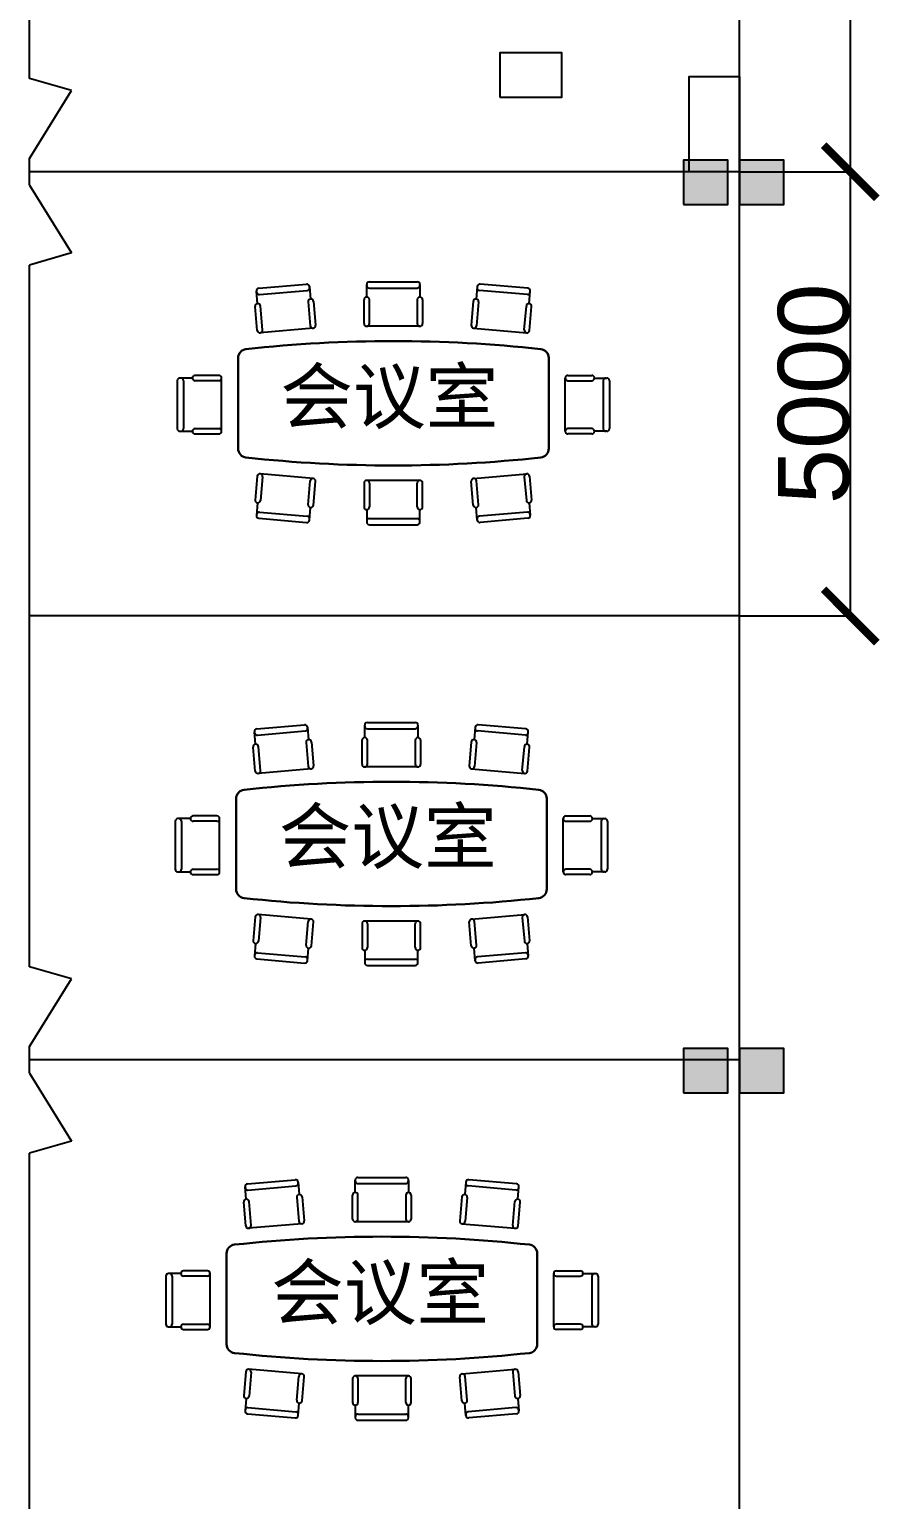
# Model space of a CAD drawing. Header units: millimetres. Extents: x 958 to 636282, y 2095 to 161571.
# Drawn here: x 85567 to 95148, y 42515 to 59068 of the extents above; entities that cross this region are included whole.
import ezdxf

# ---------------------------------------------------------------- set-up
doc = ezdxf.new("R2010")
doc.units = ezdxf.units.MM
for name, color, linetype in [('COLUMN', 9, 'Continuous'), ('PUB_HATCH', 8, 'Continuous'), ('W', 7, 'Continuous')]:
    doc.layers.add(name, color=color, linetype=linetype)
doc.styles.get("Standard").update_dxf_attribs({"font": 'arial.ttf'})
doc.dimstyles.new('ISO-25', dxfattribs={"dimtxt": 2.5, "dimasz": 2.5, "dimexe": 1.25, "dimexo": 0.625, "dimtad": 1, "dimtxsty": 'Standard', "dimcen": 2.5, "dimadec": 0, "dimazin": 0, "dimtfac": 1, "dimtmove": 0, "dimatfit": 3, "dimfxl": 1, "dimarcsym": 0})

# ---------------------------------------------------------------- blocks, each defined once
blk = doc.blocks.new('_fzh')
blk.add_lwpolyline([(-0.5, -0.5), (0.5, -0.5), (0.5, 0.5), (-0.5, 0.5)], close=True)
at = {"layer": 'PUB_HATCH'}
blk.add_solid([(-0.5, -0.5), (0.5, -0.5), (-0.5, 0.5), (0.5, 0.5)], dxfattribs=at)
blk = doc.blocks.new('_ArchTick')
at = {"color": 0, "linetype": 'ByBlock', "const_width": 0.15}
blk.add_lwpolyline([(-0.5, -0.5), (0.5, 0.5)], dxfattribs=at)
blk = doc.blocks.new('*D89')
at = {"color": 0, "lineweight": -2, "transparency": 16777216}
for p, q in [((93568, 57465), (94817, 57465)), ((94816, 57465), (94816, 52465)), ((93567, 52465), (94817, 52465))]:
    blk.add_line(p, q, dxfattribs=at)
at = {"layer": 'Defpoints', "color": 0, "transparency": 16777216}
for p in [(93567, 57465), (93566, 52465), (94816, 52465)]:
    blk.add_point(p, dxfattribs=at)
at = {"color": 0, "lineweight": -2, "transparency": 16777216, "xscale": 600, "yscale": 600, "zscale": 600}
for p, rotation in [((94816, 57465), 90), ((94816, 52465), 270)]:
    blk.add_blockref('_ArchTick', p, dxfattribs=dict(at, rotation=rotation))
at = {"color": 0, "transparency": 16777216, "insert": (94407, 54965), "char_height": 800, "attachment_point": 5, "rotation": 90}
blk.add_mtext('5000', dxfattribs=at)
blk = doc.blocks.new('*D90')
at = {"color": 0, "lineweight": -2, "transparency": 16777216}
for p, q in [((93568, 67465), (94817, 67465)), ((94816, 67465), (94816, 57465)), ((93567, 57465), (94817, 57465))]:
    blk.add_line(p, q, dxfattribs=at)
at = {"layer": 'Defpoints', "color": 0, "transparency": 16777216}
for p in [(93567, 67465), (93566, 57465), (94816, 57465)]:
    blk.add_point(p, dxfattribs=at)
at = {"color": 0, "lineweight": -2, "transparency": 16777216, "xscale": 600, "yscale": 600, "zscale": 600}
for p, rotation in [((94816, 67465), 90), ((94816, 57465), 270)]:
    blk.add_blockref('_ArchTick', p, dxfattribs=dict(at, rotation=rotation))
at = {"color": 0, "transparency": 16777216, "insert": (94407, 62467), "char_height": 800, "attachment_point": 5, "rotation": 90}
blk.add_mtext('10000', dxfattribs=at)

msp = doc.modelspace()

# ---------------------------------------------------------------- linework, layer by layer
for p, q in [((85567.108, 58515.357), (85567.108, 67465.286)), ((93567.108, 22465.286), (93567.108, 67465.286)), ((93567.733, 10465.286), (93567.733, 67225.286)), ((85567.108, 57315.215), (85567.108, 57615.357)), ((93567.108, 57465.286), (85567.108, 57465.286)), ((85567.108, 48515.357), (85567.108, 56415.215)), ((93567.108, 52465.286), (85567.108, 52465.286)), ((85567.108, 47315.215), (85567.108, 47615.357)), ((93567.108, 47465.286), (85567.108, 47465.286)), ((85567.108, 38515.357), (85567.108, 46415.215))]:
    msp.add_line(p, q)
for points in [[(90867.108, 58303.843), (91567.108, 58303.843), (91567.108, 58803.843), (90867.108, 58803.843)], [(93567.733, 57465.286), (93000.579, 57465.286), (93000.579, 58538.529), (93567.733, 58538.529)]]:
    msp.add_lwpolyline(points, close=True)
at = {"layer": 'W', "color": 241, "linetype": 'ByBlock', "lineweight": 25, "true_color": 0xf26eae}
for p, q in [((86042.614, 58379.486), (85567.108, 58515.357)), ((86042.614, 56551.085), (85567.108, 56415.215)), ((86042.614, 48379.486), (85567.108, 48515.357)), ((86042.614, 46551.085), (85567.108, 46415.215))]:
    msp.add_line(p, q, dxfattribs=at)
at = {"layer": 'W', "color": 3, "linetype": 'ByBlock', "lineweight": 25}
for p, q in [((85567.108, 57615.357), (86042.614, 58379.486)), ((85567.108, 57315.215), (86042.614, 56551.085)), ((88126.682, 56110.386), (88125.811, 56120.347)), ((88138.096, 55979.924), (88125.811, 56120.347)), ((88153.082, 56152.848), (88691.027, 56199.912)), ((88159.183, 56083.114), (88697.128, 56130.178)), ((88723.528, 56172.641), (88724.399, 56162.679)), ((88723.528, 56172.641), (88735.813, 56032.218)), ((89367.928, 56186.011), (89367.928, 56196.011)), ((89367.928, 56055.051), (89367.928, 56196.011)), ((89397.928, 56226.011), (89937.928, 56226.011)), ((89397.928, 56156.011), (89937.928, 56156.011)), ((89967.928, 56196.011), (89967.928, 56186.011)), ((89967.928, 56196.011), (89967.928, 56055.051)), ((90614.015, 56172.641), (90601.729, 56032.218)), ((90614.015, 56172.641), (90613.143, 56162.679)), ((91178.359, 56083.114), (90640.414, 56130.178)), ((91184.46, 56152.848), (90646.515, 56199.912)), ((91199.446, 55979.924), (91211.732, 56120.347)), ((91210.86, 56110.386), (91211.732, 56120.347)), ((88138.096, 55979.924), (88138.096, 55979.924)), ((88194.045, 55684.636), (88170.597, 55952.653)), ((88708.542, 55999.717), (88731.99, 55731.701)), ((88735.813, 56032.218), (88735.813, 56032.218)), ((88768.314, 56004.946), (88791.762, 55736.93)), ((89337.928, 55756.011), (89337.928, 56025.051)), ((89367.928, 56055.051), (89367.928, 56055.051)), ((89397.928, 55756.011), (89397.928, 56025.051)), ((89937.928, 56025.051), (89937.928, 55756.011)), ((89967.928, 56055.051), (89967.928, 56055.051)), ((89997.928, 56025.051), (89997.928, 55756.011)), ((90569.229, 56004.946), (90545.78, 55736.93)), ((90601.729, 56032.218), (90601.729, 56032.218)), ((90629, 55999.717), (90605.552, 55731.701)), ((91143.497, 55684.636), (91166.946, 55952.653)), ((91199.446, 55979.924), (91199.446, 55979.924)), ((88134.273, 55679.407), (88110.825, 55947.424)), ((91203.269, 55679.407), (91226.717, 55947.424)), ((88764.491, 55704.429), (88166.774, 55652.136)), ((88166.774, 55652.136), (88166.774, 55652.136)), ((88764.491, 55704.429), (88764.491, 55704.429)), ((89967.928, 55726.011), (89367.928, 55726.011)), ((89367.928, 55726.011), (89367.928, 55726.011)), ((89967.928, 55726.011), (89967.928, 55726.011)), ((90573.052, 55704.429), (91170.768, 55652.136)), ((90573.052, 55704.429), (90573.052, 55704.429)), ((91170.768, 55652.136), (91170.768, 55652.136)), ((87273.305, 55143.098), (87263.305, 55143.098)), ((87404.265, 55143.098), (87263.305, 55143.098)), ((87404.265, 55143.098), (87404.265, 55143.098)), ((87703.305, 55173.098), (87434.265, 55173.098)), ((87733.305, 54543.098), (87733.305, 55143.098)), ((87733.305, 55143.098), (87733.305, 55143.098)), ((91604.237, 54543.098), (91604.237, 55143.098)), ((91604.237, 55143.098), (91604.237, 55143.098)), ((91634.237, 55173.098), (91903.277, 55173.098)), ((91933.277, 55143.098), (91933.277, 55143.098)), ((91933.277, 55143.098), (92074.237, 55143.098)), ((92064.237, 55143.098), (92074.237, 55143.098)), ((87233.305, 55113.098), (87233.305, 54573.098)), ((87303.305, 55113.098), (87303.305, 54573.098)), ((87703.305, 55113.098), (87434.265, 55113.098)), ((91634.237, 55113.098), (91903.277, 55113.098)), ((92034.237, 55113.098), (92034.237, 54573.098)), ((92104.237, 55113.098), (92104.237, 54573.098)), ((87263.305, 54543.098), (87273.305, 54543.098)), ((87263.305, 54543.098), (87404.265, 54543.098)), ((87404.265, 54543.098), (87404.265, 54543.098)), ((87434.265, 54573.098), (87703.305, 54573.098)), ((87434.265, 54513.098), (87703.305, 54513.098)), ((87733.305, 54543.098), (87733.305, 54543.098)), ((91604.237, 54543.098), (91604.237, 54543.098)), ((91903.277, 54573.098), (91634.237, 54573.098)), ((91903.277, 54513.098), (91634.237, 54513.098)), ((91933.277, 54543.098), (91933.277, 54543.098)), ((92074.237, 54543.098), (91933.277, 54543.098)), ((92074.237, 54543.098), (92064.237, 54543.098)), ((88134.273, 54037.326), (88110.825, 53769.309)), ((88764.491, 54012.304), (88166.774, 54064.597)), ((88166.774, 54064.597), (88166.774, 54064.597)), ((88194.045, 54032.097), (88170.597, 53764.08)), ((88708.542, 53717.016), (88731.99, 53985.032)), ((88764.491, 54012.304), (88764.491, 54012.304)), ((88768.314, 53711.787), (88791.762, 53979.803)), ((89967.928, 53990.722), (89367.928, 53990.722)), ((89367.928, 53990.722), (89367.928, 53990.722)), ((89967.928, 53990.722), (89967.928, 53990.722)), ((90569.229, 53711.787), (90545.78, 53979.803)), ((90573.052, 54012.304), (91170.768, 54064.597)), ((90573.052, 54012.304), (90573.052, 54012.304)), ((90629, 53717.016), (90605.552, 53985.032)), ((91143.497, 54032.097), (91166.946, 53764.08)), ((91170.768, 54064.597), (91170.768, 54064.597)), ((91203.269, 54037.326), (91226.717, 53769.309)), ((89337.928, 53960.722), (89337.928, 53691.682)), ((89397.928, 53960.722), (89397.928, 53691.682)), ((89937.928, 53691.682), (89937.928, 53960.722)), ((89997.928, 53691.682), (89997.928, 53960.722)), ((88138.096, 53736.809), (88125.811, 53596.386)), ((88138.096, 53736.809), (88138.096, 53736.809)), ((88159.183, 53633.619), (88697.128, 53586.555)), ((88723.528, 53544.092), (88735.813, 53684.515)), ((88735.813, 53684.515), (88735.813, 53684.515)), ((89367.928, 53661.682), (89367.928, 53661.682)), ((89367.928, 53661.682), (89367.928, 53520.722)), ((89967.928, 53661.682), (89967.928, 53661.682)), ((89967.928, 53520.722), (89967.928, 53661.682)), ((90601.729, 53684.515), (90601.729, 53684.515)), ((90614.015, 53544.092), (90601.729, 53684.515)), ((91178.359, 53633.619), (90640.414, 53586.555)), ((91199.446, 53736.809), (91199.446, 53736.809)), ((91199.446, 53736.809), (91211.732, 53596.386)), ((88126.682, 53606.347), (88125.811, 53596.386)), ((88153.082, 53563.885), (88691.027, 53516.821)), ((88723.528, 53544.092), (88724.399, 53554.054)), ((89367.928, 53530.722), (89367.928, 53520.722)), ((89397.928, 53560.722), (89937.928, 53560.722)), ((89397.928, 53490.722), (89937.928, 53490.722)), ((89967.928, 53520.722), (89967.928, 53530.722)), ((90614.015, 53544.092), (90613.143, 53554.054)), ((91184.46, 53563.885), (90646.515, 53516.821)), ((91210.86, 53606.347), (91211.732, 53596.386)), ((88104.234, 51149.273), (88103.362, 51159.235)), ((88115.648, 51018.811), (88103.362, 51159.235)), ((88130.633, 51191.735), (88668.578, 51238.799)), ((88136.734, 51122.001), (88674.679, 51169.066)), ((88701.079, 51211.528), (88701.951, 51201.566)), ((88701.079, 51211.528), (88713.364, 51071.105)), ((89345.479, 51224.898), (89345.479, 51234.898)), ((89345.479, 51093.938), (89345.479, 51234.898)), ((89375.479, 51264.898), (89915.479, 51264.898)), ((89375.479, 51194.898), (89915.479, 51194.898)), ((89945.479, 51234.898), (89945.479, 51224.898)), ((89945.479, 51234.898), (89945.479, 51093.938)), ((90591.566, 51211.528), (90579.281, 51071.105)), ((90591.566, 51211.528), (90590.695, 51201.566)), ((91155.911, 51122.001), (90617.966, 51169.066)), ((91162.012, 51191.735), (90624.067, 51238.799)), ((91176.997, 51018.811), (91189.283, 51159.235)), ((91188.411, 51149.273), (91189.283, 51159.235)), ((88111.825, 50718.294), (88088.376, 50986.311)), ((88115.648, 51018.811), (88115.648, 51018.811)), ((88171.597, 50723.524), (88148.148, 50991.54)), ((88686.093, 51038.604), (88709.542, 50770.588)), ((88713.364, 51071.105), (88713.364, 51071.105)), ((88745.865, 51043.833), (88769.313, 50775.817)), ((89315.479, 50794.898), (89315.479, 51063.938)), ((89345.479, 51093.938), (89345.479, 51093.938)), ((89375.479, 50794.898), (89375.479, 51063.938)), ((89915.479, 51063.938), (89915.479, 50794.898)), ((89945.479, 51093.938), (89945.479, 51093.938)), ((89975.479, 51063.938), (89975.479, 50794.898)), ((90546.78, 51043.833), (90523.332, 50775.817)), ((90579.281, 51071.105), (90579.281, 51071.105)), ((90606.552, 51038.604), (90583.103, 50770.588)), ((91121.049, 50723.524), (91144.497, 50991.54)), ((91176.997, 51018.811), (91176.997, 51018.811)), ((91180.82, 50718.294), (91204.269, 50986.311)), ((88742.042, 50743.317), (88144.325, 50691.023)), ((88144.325, 50691.023), (88144.325, 50691.023)), ((88742.042, 50743.317), (88742.042, 50743.317)), ((89945.479, 50764.898), (89345.479, 50764.898)), ((89345.479, 50764.898), (89345.479, 50764.898)), ((89945.479, 50764.898), (89945.479, 50764.898)), ((90550.603, 50743.317), (91148.32, 50691.023)), ((90550.603, 50743.317), (90550.603, 50743.317)), ((91148.32, 50691.023), (91148.32, 50691.023)), ((87250.857, 50181.985), (87240.857, 50181.985)), ((87381.817, 50181.985), (87240.857, 50181.985)), ((87381.817, 50181.985), (87381.817, 50181.985)), ((87680.857, 50211.985), (87411.817, 50211.985)), ((87710.857, 49581.985), (87710.857, 50181.985)), ((87710.857, 50181.985), (87710.857, 50181.985)), ((91581.788, 49581.985), (91581.788, 50181.985)), ((91581.788, 50181.985), (91581.788, 50181.985)), ((91611.788, 50211.985), (91880.829, 50211.985)), ((91910.829, 50181.985), (91910.829, 50181.985)), ((91910.829, 50181.985), (92051.788, 50181.985)), ((92041.788, 50181.985), (92051.788, 50181.985)), ((87210.857, 50151.985), (87210.857, 49611.985)), ((87280.857, 50151.985), (87280.857, 49611.985)), ((87680.857, 50151.985), (87411.817, 50151.985)), ((91611.788, 50151.985), (91880.829, 50151.985)), ((92011.788, 50151.985), (92011.788, 49611.985)), ((92081.788, 50151.985), (92081.788, 49611.985)), ((87240.857, 49581.985), (87250.857, 49581.985)), ((87240.857, 49581.985), (87381.817, 49581.985)), ((87381.817, 49581.985), (87381.817, 49581.985)), ((87411.817, 49611.985), (87680.857, 49611.985)), ((87411.817, 49551.985), (87680.857, 49551.985)), ((87710.857, 49581.985), (87710.857, 49581.985)), ((91581.788, 49581.985), (91581.788, 49581.985)), ((91880.829, 49611.985), (91611.788, 49611.985)), ((91880.829, 49551.985), (91611.788, 49551.985)), ((91910.829, 49581.985), (91910.829, 49581.985)), ((92051.788, 49581.985), (91910.829, 49581.985)), ((92051.788, 49581.985), (92041.788, 49581.985)), ((88111.825, 49076.213), (88088.376, 48808.197)), ((88742.042, 49051.191), (88144.325, 49103.484)), ((88144.325, 49103.484), (88144.325, 49103.484)), ((88171.597, 49070.984), (88148.148, 48802.967)), ((88686.093, 48755.903), (88709.542, 49023.919)), ((88742.042, 49051.191), (88742.042, 49051.191)), ((88745.865, 48750.674), (88769.313, 49018.69)), ((89315.479, 48999.609), (89315.479, 48730.569)), ((89945.479, 49029.609), (89345.479, 49029.609)), ((89345.479, 49029.609), (89345.479, 49029.609)), ((89375.479, 48999.609), (89375.479, 48730.569)), ((89915.479, 48730.569), (89915.479, 48999.609)), ((89945.479, 49029.609), (89945.479, 49029.609)), ((89975.479, 48730.569), (89975.479, 48999.609)), ((90546.78, 48750.674), (90523.332, 49018.69)), ((90550.603, 49051.191), (91148.32, 49103.484)), ((90550.603, 49051.191), (90550.603, 49051.191)), ((90606.552, 48755.903), (90583.103, 49023.919)), ((91121.049, 49070.984), (91144.497, 48802.967)), ((91148.32, 49103.484), (91148.32, 49103.484)), ((91180.82, 49076.213), (91204.269, 48808.197)), ((88115.648, 48775.696), (88103.362, 48635.273)), ((88115.648, 48775.696), (88115.648, 48775.696)), ((88136.734, 48672.506), (88674.679, 48625.442)), ((88701.079, 48582.979), (88713.364, 48723.403)), ((88713.364, 48723.403), (88713.364, 48723.403)), ((89345.479, 48700.569), (89345.479, 48700.569)), ((89345.479, 48700.569), (89345.479, 48559.609)), ((89945.479, 48700.569), (89945.479, 48700.569)), ((89945.479, 48559.609), (89945.479, 48700.569)), ((90579.281, 48723.403), (90579.281, 48723.403)), ((90591.566, 48582.979), (90579.281, 48723.403)), ((91155.911, 48672.506), (90617.966, 48625.442)), ((91176.997, 48775.696), (91176.997, 48775.696)), ((91176.997, 48775.696), (91189.283, 48635.273)), ((88104.234, 48645.235), (88103.362, 48635.273)), ((88130.633, 48602.772), (88668.578, 48555.708)), ((88701.079, 48582.979), (88701.951, 48592.941)), ((89345.479, 48569.609), (89345.479, 48559.609)), ((89375.479, 48599.609), (89915.479, 48599.609)), ((89375.479, 48529.609), (89915.479, 48529.609)), ((89945.479, 48559.609), (89945.479, 48569.609)), ((90591.566, 48582.979), (90590.695, 48592.941)), ((91162.012, 48602.772), (90624.067, 48555.708)), ((91188.411, 48645.235), (91189.283, 48635.273)), ((85567.108, 47615.357), (86042.614, 48379.486)), ((85567.108, 47315.215), (86042.614, 46551.085)), ((87997.886, 46027.789), (87997.015, 46037.751)), ((88009.3, 45897.327), (87997.015, 46037.751)), ((88024.286, 46070.251), (88562.231, 46117.315)), ((88030.387, 46000.518), (88568.332, 46047.582)), ((88594.731, 46090.044), (88595.603, 46080.082)), ((88594.731, 46090.044), (88607.017, 45949.621)), ((89239.131, 46103.414), (89239.131, 46113.414)), ((89239.131, 45972.454), (89239.131, 46113.414)), ((89269.131, 46143.414), (89809.131, 46143.414)), ((89269.131, 46073.414), (89809.131, 46073.414)), ((89839.131, 46113.414), (89839.131, 46103.414)), ((89839.131, 46113.414), (89839.131, 45972.454)), ((90485.218, 46090.044), (90472.933, 45949.621)), ((90485.218, 46090.044), (90484.347, 46080.082)), ((91049.563, 46000.518), (90511.618, 46047.582)), ((91055.664, 46070.251), (90517.719, 46117.315)), ((91070.65, 45897.327), (91082.935, 46037.751)), ((91082.064, 46027.789), (91082.935, 46037.751)), ((88005.477, 45596.81), (87982.029, 45864.827)), ((88009.3, 45897.327), (88009.3, 45897.327)), ((88065.249, 45602.04), (88041.8, 45870.056)), ((88579.746, 45917.12), (88603.194, 45649.104)), ((88607.017, 45949.621), (88607.017, 45949.621)), ((88639.517, 45922.35), (88662.966, 45654.333)), ((89209.131, 45673.414), (89209.131, 45942.454)), ((89239.131, 45972.454), (89239.131, 45972.454)), ((89269.131, 45673.414), (89269.131, 45942.454)), ((89809.131, 45942.454), (89809.131, 45673.414)), ((89839.131, 45972.454), (89839.131, 45972.454)), ((89869.131, 45942.454), (89869.131, 45673.414)), ((90440.432, 45922.35), (90416.984, 45654.333)), ((90472.933, 45949.621), (90472.933, 45949.621)), ((90500.204, 45917.12), (90476.756, 45649.104)), ((91014.701, 45602.04), (91038.149, 45870.056)), ((91070.65, 45897.327), (91070.65, 45897.327)), ((91074.473, 45596.81), (91097.921, 45864.827)), ((88635.695, 45621.833), (88037.978, 45569.539)), ((88037.978, 45569.539), (88037.978, 45569.539)), ((88635.695, 45621.833), (88635.695, 45621.833)), ((89839.131, 45643.414), (89239.131, 45643.414)), ((89239.131, 45643.414), (89239.131, 45643.414)), ((89839.131, 45643.414), (89839.131, 45643.414)), ((90444.255, 45621.833), (91041.972, 45569.539)), ((90444.255, 45621.833), (90444.255, 45621.833)), ((91041.972, 45569.539), (91041.972, 45569.539)), ((87104.509, 45030.501), (87104.509, 44490.501)), ((87144.509, 45060.501), (87134.509, 45060.501)), ((87275.469, 45060.501), (87134.509, 45060.501)), ((87174.509, 45030.501), (87174.509, 44490.501)), ((87275.469, 45060.501), (87275.469, 45060.501)), ((87574.509, 45090.501), (87305.469, 45090.501)), ((87574.509, 45030.501), (87305.469, 45030.501)), ((87604.509, 44460.501), (87604.509, 45060.501)), ((87604.509, 45060.501), (87604.509, 45060.501)), ((91475.441, 44460.501), (91475.441, 45060.501)), ((91475.441, 45060.501), (91475.441, 45060.501)), ((91505.441, 45090.501), (91774.481, 45090.501)), ((91505.441, 45030.501), (91774.481, 45030.501)), ((91804.481, 45060.501), (91804.481, 45060.501)), ((91804.481, 45060.501), (91945.441, 45060.501)), ((91905.441, 45030.501), (91905.441, 44490.501)), ((91935.441, 45060.501), (91945.441, 45060.501)), ((91975.441, 45030.501), (91975.441, 44490.501)), ((87134.509, 44460.501), (87144.509, 44460.501)), ((87134.509, 44460.501), (87275.469, 44460.501)), ((87275.469, 44460.501), (87275.469, 44460.501)), ((87305.469, 44490.501), (87574.509, 44490.501)), ((87305.469, 44430.501), (87574.509, 44430.501)), ((87604.509, 44460.501), (87604.509, 44460.501)), ((91475.441, 44460.501), (91475.441, 44460.501)), ((91774.481, 44490.501), (91505.441, 44490.501)), ((91774.481, 44430.501), (91505.441, 44430.501)), ((91804.481, 44460.501), (91804.481, 44460.501)), ((91945.441, 44460.501), (91804.481, 44460.501)), ((91945.441, 44460.501), (91935.441, 44460.501)), ((88005.477, 43954.729), (87982.029, 43686.713)), ((88635.695, 43929.707), (88037.978, 43982)), ((88037.978, 43982), (88037.978, 43982)), ((88065.249, 43949.5), (88041.8, 43681.483)), ((88579.746, 43634.419), (88603.194, 43902.436)), ((88635.695, 43929.707), (88635.695, 43929.707)), ((88639.517, 43629.19), (88662.966, 43897.206)), ((89209.131, 43878.126), (89209.131, 43609.085)), ((89839.131, 43908.126), (89239.131, 43908.126)), ((89239.131, 43908.126), (89239.131, 43908.126)), ((89269.131, 43878.126), (89269.131, 43609.085)), ((89809.131, 43609.085), (89809.131, 43878.126)), ((89839.131, 43908.126), (89839.131, 43908.126)), ((89869.131, 43609.085), (89869.131, 43878.126)), ((90440.432, 43629.19), (90416.984, 43897.206)), ((90444.255, 43929.707), (91041.972, 43982)), ((90444.255, 43929.707), (90444.255, 43929.707)), ((90500.204, 43634.419), (90476.756, 43902.436)), ((91014.701, 43949.5), (91038.149, 43681.483)), ((91041.972, 43982), (91041.972, 43982)), ((91074.473, 43954.729), (91097.921, 43686.713)), ((88009.3, 43654.212), (87997.015, 43513.789)), ((88009.3, 43654.212), (88009.3, 43654.212)), ((88030.387, 43551.022), (88568.332, 43503.958)), ((88594.731, 43461.495), (88607.017, 43601.919)), ((88607.017, 43601.919), (88607.017, 43601.919)), ((89239.131, 43579.085), (89239.131, 43579.085)), ((89239.131, 43579.085), (89239.131, 43438.126)), ((89839.131, 43579.085), (89839.131, 43579.085)), ((89839.131, 43438.126), (89839.131, 43579.085)), ((90472.933, 43601.919), (90472.933, 43601.919)), ((90485.218, 43461.495), (90472.933, 43601.919)), ((91049.563, 43551.022), (90511.618, 43503.958)), ((91070.65, 43654.212), (91070.65, 43654.212)), ((91070.65, 43654.212), (91082.935, 43513.789)), ((87997.886, 43523.751), (87997.015, 43513.789)), ((88024.286, 43481.288), (88562.231, 43434.224)), ((88594.731, 43461.495), (88595.603, 43471.457)), ((89239.131, 43448.126), (89239.131, 43438.126)), ((89269.131, 43478.126), (89809.131, 43478.126)), ((89269.131, 43408.126), (89809.131, 43408.126)), ((89839.131, 43438.126), (89839.131, 43448.126)), ((90485.218, 43461.495), (90484.347, 43471.457)), ((91055.664, 43481.288), (90517.719, 43434.224)), ((91082.064, 43523.751), (91082.935, 43513.789))]:
    msp.add_line(p, q, dxfattribs=at)
at = {"layer": 'W', "color": 0, "linetype": 'ByBlock', "lineweight": 30}
for p, q in [((87918.771, 54347.818), (87918.771, 55368.915)), ((91418.771, 54347.818), (91418.771, 55368.915)), ((87896.323, 49386.705), (87896.323, 50407.802)), ((91396.323, 49386.705), (91396.323, 50407.802)), ((87789.975, 44265.221), (87789.975, 45286.318)), ((91289.975, 44265.221), (91289.975, 45286.318))]:
    msp.add_line(p, q, dxfattribs=at)
at = {"layer": 'W', "color": 3, "linetype": 'ByBlock', "lineweight": 25}
for centre, start, end in [((88155.697, 56122.962), 95, 185), ((88693.642, 56170.026), 5, 95), ((88694.513, 56160.064), 275, 5), ((89397.928, 56196.011), 90, 180), ((89397.928, 56186.011), 180, 270), ((89937.928, 56196.011), 0, 90), ((89937.928, 56186.011), 270, 0), ((90643.029, 56160.064), 175, 265), ((90643.901, 56170.026), 85, 175), ((91181.846, 56122.962), 355, 85), ((88140.711, 55950.038), 95, 185), ((88156.568, 56113), 185, 275), ((88140.711, 55950.038), 5, 95), ((88738.428, 56002.332), 95, 185), ((88738.428, 56002.332), 5, 95), ((89367.928, 56025.051), 90, 180), ((89367.928, 56025.051), 0, 90), ((89967.928, 56025.051), 90, 180), ((89967.928, 56025.051), 0, 90), ((90599.115, 56002.332), 85, 175), ((90599.115, 56002.332), 355, 85), ((91196.831, 55950.038), 85, 175), ((91180.974, 56113), 265, 355), ((91196.831, 55950.038), 355, 85), ((88164.159, 55682.022), 185, 275), ((88164.159, 55682.022), 275, 5), ((88761.876, 55734.315), 185, 275), ((88761.876, 55734.315), 275, 5), ((89367.928, 55756.011), 180, 270), ((89367.928, 55756.011), 270, 0), ((89967.928, 55756.011), 180, 270), ((89967.928, 55756.011), 270, 0), ((90575.666, 55734.315), 175, 265), ((90575.666, 55734.315), 265, 355), ((91173.383, 55682.022), 175, 265), ((91173.383, 55682.022), 265, 355), ((87263.305, 55113.098), 90, 180), ((87273.305, 55113.098), 0, 90), ((87434.265, 55143.098), 90, 180), ((87434.265, 55143.098), 180, 270), ((87703.305, 55143.098), 0, 90), ((87703.305, 55143.098), 270, 0), ((91634.237, 55143.098), 90, 180), ((91634.237, 55143.098), 180, 270), ((91903.277, 55143.098), 0, 90), ((91903.277, 55143.098), 270, 0), ((92064.237, 55113.098), 90, 180), ((92074.237, 55113.098), 0, 90), ((87263.305, 54573.098), 180, 270), ((87273.305, 54573.098), 270, 0), ((87434.265, 54543.098), 90, 180), ((87434.265, 54543.098), 180, 270), ((87703.305, 54543.098), 0, 90), ((87703.305, 54543.098), 270, 0), ((91634.237, 54543.098), 90, 180), ((91634.237, 54543.098), 180, 270), ((91903.277, 54543.098), 0, 90), ((91903.277, 54543.098), 270, 0), ((92064.237, 54573.098), 180, 270), ((92074.237, 54573.098), 270, 0), ((88164.159, 54034.711), 85, 175), ((88164.159, 54034.711), 355, 85), ((88761.876, 53982.418), 85, 175), ((88761.876, 53982.418), 355, 85), ((89367.928, 53960.722), 90, 180), ((89367.928, 53960.722), 0, 90), ((89967.928, 53960.722), 90, 180), ((89967.928, 53960.722), 0, 90), ((90575.666, 53982.418), 95, 185), ((90575.666, 53982.418), 5, 95), ((91173.383, 54034.711), 95, 185), ((91173.383, 54034.711), 5, 95), ((88140.711, 53766.695), 175, 265), ((88156.568, 53603.733), 85, 175), ((88140.711, 53766.695), 265, 355), ((88738.428, 53714.401), 175, 265), ((88738.428, 53714.401), 265, 355), ((89367.928, 53691.682), 180, 270), ((89367.928, 53691.682), 270, 0), ((89967.928, 53691.682), 180, 270), ((89967.928, 53691.682), 270, 0), ((90599.115, 53714.401), 185, 275), ((90599.115, 53714.401), 275, 5), ((91196.831, 53766.695), 185, 275), ((91180.974, 53603.733), 5, 95), ((91196.831, 53766.695), 275, 5), ((88155.697, 53593.771), 175, 265), ((88693.642, 53546.707), 265, 355), ((88694.513, 53556.669), 355, 85), ((89397.928, 53530.722), 90, 180), ((89397.928, 53520.722), 180, 270), ((89937.928, 53530.722), 0, 90), ((89937.928, 53520.722), 270, 0), ((90643.029, 53556.669), 95, 185), ((90643.901, 53546.707), 185, 275), ((91181.846, 53593.771), 275, 5), ((88133.248, 51161.849), 95, 185), ((88134.12, 51151.887), 185, 275), ((88671.193, 51208.913), 5, 95), ((88672.065, 51198.951), 275, 5), ((89375.479, 51234.898), 90, 180), ((89375.479, 51224.898), 180, 270), ((89915.479, 51234.898), 0, 90), ((89915.479, 51224.898), 270, 0), ((90620.58, 51198.951), 175, 265), ((90621.452, 51208.913), 85, 175), ((91158.526, 51151.887), 265, 355), ((91159.397, 51161.849), 355, 85), ((88118.262, 50988.925), 95, 185), ((88118.262, 50988.925), 5, 95), ((88715.979, 51041.219), 95, 185), ((88715.979, 51041.219), 5, 95), ((89345.479, 51063.938), 90, 180), ((89345.479, 51063.938), 0, 90), ((89945.479, 51063.938), 90, 180), ((89945.479, 51063.938), 0, 90), ((90576.666, 51041.219), 85, 175), ((90576.666, 51041.219), 355, 85), ((91174.383, 50988.925), 85, 175), ((91174.383, 50988.925), 355, 85), ((88141.711, 50720.909), 185, 275), ((88141.711, 50720.909), 275, 5), ((88739.428, 50773.202), 185, 275), ((88739.428, 50773.202), 275, 5), ((89345.479, 50794.898), 180, 270), ((89345.479, 50794.898), 270, 0), ((89945.479, 50794.898), 180, 270), ((89945.479, 50794.898), 270, 0), ((90553.218, 50773.202), 175, 265), ((90553.218, 50773.202), 265, 355), ((91150.934, 50720.909), 175, 265), ((91150.934, 50720.909), 265, 355), ((87240.857, 50151.985), 90, 180), ((87250.857, 50151.985), 0, 90), ((87411.817, 50181.985), 90, 180), ((87411.817, 50181.985), 180, 270), ((87680.857, 50181.985), 0, 90), ((87680.857, 50181.985), 270, 0), ((91611.788, 50181.985), 90, 180), ((91611.788, 50181.985), 180, 270), ((91880.829, 50181.985), 0, 90), ((91880.829, 50181.985), 270, 0), ((92041.788, 50151.985), 90, 180), ((92051.788, 50151.985), 0, 90), ((87240.857, 49611.985), 180, 270), ((87250.857, 49611.985), 270, 0), ((87411.817, 49581.985), 90, 180), ((87411.817, 49581.985), 180, 270), ((87680.857, 49581.985), 0, 90), ((87680.857, 49581.985), 270, 0), ((91611.788, 49581.985), 90, 180), ((91611.788, 49581.985), 180, 270), ((91880.829, 49581.985), 0, 90), ((91880.829, 49581.985), 270, 0), ((92041.788, 49611.985), 180, 270), ((92051.788, 49611.985), 270, 0), ((88141.711, 49073.598), 85, 175), ((88141.711, 49073.598), 355, 85), ((88739.428, 49021.305), 85, 175), ((88739.428, 49021.305), 355, 85), ((89345.479, 48999.609), 90, 180), ((89345.479, 48999.609), 0, 90), ((89945.479, 48999.609), 90, 180), ((89945.479, 48999.609), 0, 90), ((90553.218, 49021.305), 95, 185), ((90553.218, 49021.305), 5, 95), ((91150.934, 49073.598), 95, 185), ((91150.934, 49073.598), 5, 95), ((88118.262, 48805.582), 175, 265), ((88134.12, 48642.62), 85, 175), ((88118.262, 48805.582), 265, 355), ((88715.979, 48753.288), 175, 265), ((88715.979, 48753.288), 265, 355), ((89345.479, 48730.569), 180, 270), ((89345.479, 48730.569), 270, 0), ((89945.479, 48730.569), 180, 270), ((89945.479, 48730.569), 270, 0), ((90576.666, 48753.288), 185, 275), ((90576.666, 48753.288), 275, 5), ((91174.383, 48805.582), 185, 275), ((91158.526, 48642.62), 5, 95), ((91174.383, 48805.582), 275, 5), ((88133.248, 48632.658), 175, 265), ((88671.193, 48585.594), 265, 355), ((88672.065, 48595.556), 355, 85), ((89375.479, 48569.609), 90, 180), ((89375.479, 48559.609), 180, 270), ((89915.479, 48569.609), 0, 90), ((89915.479, 48559.609), 270, 0), ((90620.58, 48595.556), 95, 185), ((90621.452, 48585.594), 185, 275), ((91159.397, 48632.658), 275, 5), ((88026.9, 46040.365), 95, 185), ((88027.772, 46030.403), 185, 275), ((88564.846, 46087.43), 5, 95), ((88565.717, 46077.468), 275, 5), ((89269.131, 46113.414), 90, 180), ((89269.131, 46103.414), 180, 270), ((89809.131, 46113.414), 0, 90), ((89809.131, 46103.414), 270, 0), ((90514.233, 46077.468), 175, 265), ((90515.104, 46087.43), 85, 175), ((91052.178, 46030.403), 265, 355), ((91053.049, 46040.365), 355, 85), ((88011.915, 45867.442), 95, 185), ((88011.915, 45867.442), 5, 95), ((88609.631, 45919.735), 95, 185), ((88609.631, 45919.735), 5, 95), ((89239.131, 45942.454), 90, 180), ((89239.131, 45942.454), 0, 90), ((89839.131, 45942.454), 90, 180), ((89839.131, 45942.454), 0, 90), ((90470.318, 45919.735), 85, 175), ((90470.318, 45919.735), 355, 85), ((91068.035, 45867.442), 85, 175), ((91068.035, 45867.442), 355, 85), ((88035.363, 45599.425), 185, 275), ((88035.363, 45599.425), 275, 5), ((88633.08, 45651.719), 185, 275), ((88633.08, 45651.719), 275, 5), ((89239.131, 45673.414), 180, 270), ((89239.131, 45673.414), 270, 0), ((89839.131, 45673.414), 180, 270), ((89839.131, 45673.414), 270, 0), ((90446.87, 45651.719), 175, 265), ((90446.87, 45651.719), 265, 355), ((91044.587, 45599.425), 175, 265), ((91044.587, 45599.425), 265, 355), ((87134.509, 45030.501), 90, 180), ((87144.509, 45030.501), 0, 90), ((87305.469, 45060.501), 90, 180), ((87305.469, 45060.501), 180, 270), ((87574.509, 45060.501), 0, 90), ((87574.509, 45060.501), 270, 0), ((91505.441, 45060.501), 90, 180), ((91505.441, 45060.501), 180, 270), ((91774.481, 45060.501), 0, 90), ((91774.481, 45060.501), 270, 0), ((91935.441, 45030.501), 90, 180), ((91945.441, 45030.501), 0, 90), ((87134.509, 44490.501), 180, 270), ((87144.509, 44490.501), 270, 0), ((87305.469, 44460.501), 90, 180), ((87305.469, 44460.501), 180, 270), ((87574.509, 44460.501), 0, 90), ((87574.509, 44460.501), 270, 0), ((91505.441, 44460.501), 90, 180), ((91505.441, 44460.501), 180, 270), ((91774.481, 44460.501), 0, 90), ((91774.481, 44460.501), 270, 0), ((91935.441, 44490.501), 180, 270), ((91945.441, 44490.501), 270, 0), ((88035.363, 43952.114), 85, 175), ((88035.363, 43952.114), 355, 85), ((88633.08, 43899.821), 85, 175), ((88633.08, 43899.821), 355, 85), ((89239.131, 43878.126), 90, 180), ((89239.131, 43878.126), 0, 90), ((89839.131, 43878.126), 90, 180), ((89839.131, 43878.126), 0, 90), ((90446.87, 43899.821), 95, 185), ((90446.87, 43899.821), 5, 95), ((91044.587, 43952.114), 95, 185), ((91044.587, 43952.114), 5, 95), ((88011.915, 43684.098), 175, 265), ((88027.772, 43521.136), 85, 175), ((88011.915, 43684.098), 265, 355), ((88609.631, 43631.805), 175, 265), ((88609.631, 43631.805), 265, 355), ((89239.131, 43609.085), 180, 270), ((89239.131, 43609.085), 270, 0), ((89839.131, 43609.085), 180, 270), ((89839.131, 43609.085), 270, 0), ((90470.318, 43631.805), 185, 275), ((90470.318, 43631.805), 275, 5), ((91068.035, 43684.098), 185, 275), ((91052.178, 43521.136), 5, 95), ((91068.035, 43684.098), 275, 5), ((88026.9, 43511.174), 175, 265), ((88564.846, 43464.11), 265, 355), ((88565.717, 43474.072), 355, 85), ((89269.131, 43448.126), 90, 180), ((89269.131, 43438.126), 180, 270), ((89809.131, 43448.126), 0, 90), ((89809.131, 43438.126), 270, 0), ((90514.233, 43474.072), 95, 185), ((90515.104, 43464.11), 185, 275), ((91053.049, 43511.174), 275, 5)]:
    msp.add_arc(centre, 30, start, end, dxfattribs=at)
at = {"layer": 'W', "color": 0, "linetype": 'ByBlock', "lineweight": 30}
for centre, radius, start, end in [((88018.771, 55368.915), 100, 96.2062678, 180), ((89668.771, 40195.866), 15362.5, 83.7937322, 96.2062678), ((91318.771, 55368.915), 100, 0, 83.7937322), ((88018.771, 54347.818), 100, 180, 263.7937322), ((91318.771, 54347.818), 100, 276.2062678, 0), ((89668.771, 69520.866), 15362.5, 263.7937322, 276.2062678), ((87996.323, 50407.802), 100, 96.2062678, 180), ((89646.323, 35234.754), 15362.5, 83.7937322, 96.2062678), ((91296.323, 50407.802), 100, 0, 83.7937322), ((87996.323, 49386.705), 100, 180, 263.7937322), ((91296.323, 49386.705), 100, 276.2062678, 0), ((89646.323, 64559.754), 15362.5, 263.7937322, 276.2062678), ((87889.975, 45286.318), 100, 96.2062678, 180), ((89539.975, 30113.27), 15362.5, 83.7937322, 96.2062678), ((91189.975, 45286.318), 100, 0, 83.7937322), ((87889.975, 44265.221), 100, 180, 263.7937322), ((91189.975, 44265.221), 100, 276.2062678, 0), ((89539.975, 59438.27), 15362.5, 263.7937322, 276.2062678)]:
    msp.add_arc(centre, radius, start, end, dxfattribs=at)

# ---------------------------------------------------------------- block references
at = {"layer": 'COLUMN', "xscale": 500, "yscale": 500, "zscale": 500}
for p in [(93187.733, 57345.286), (93817.733, 57345.286), (93187.733, 47345.286), (93817.733, 47345.286)]:
    msp.add_blockref('_fzh', p, dxfattribs=at)

# ---------------------------------------------------------------- texts
at = {"char_height": 600, "attachment_point": 1}
for width, insert in [(2768.01554, (88394.974, 55238.344)), (2581.56577, (88377.108, 50285.342)), (2516.92313, (88292.135, 45151.221))]:
    msp.add_mtext_dynamic_manual_height_columns('会议室', width=width, gutter_width=12.5, heights=[0], dxfattribs=dict(at, insert=insert))

# ---------------------------------------------------------------- dimensions: what is measured, and where the dimension line sits
for base, p1, p2, picture, middle in [((94815.83, 57465.286), (93567.108, 67465.286), (93566.483, 57465.286), '*D90', (94815.83, 62467.287)), ((94815.83, 52465.286), (93567.108, 57465.286), (93566.483, 52465.286), '*D89', (94815.83, 54965.286))]:
    dim = msp.add_linear_dim(base=base, p1=p1, p2=p2, angle=90, dimstyle='ISO-25', override={"dimtxt": 800, "dimasz": 600, "dimblk1": 'ArchTick', "dimblk2": 'ArchTick', "dimsah": 1})
    dim.commit()
    dim.dimension.update_dxf_attribs({"geometry": picture, "text_midpoint": middle, "dimtype": 160})

doc.saveas('drawing.dxf')
